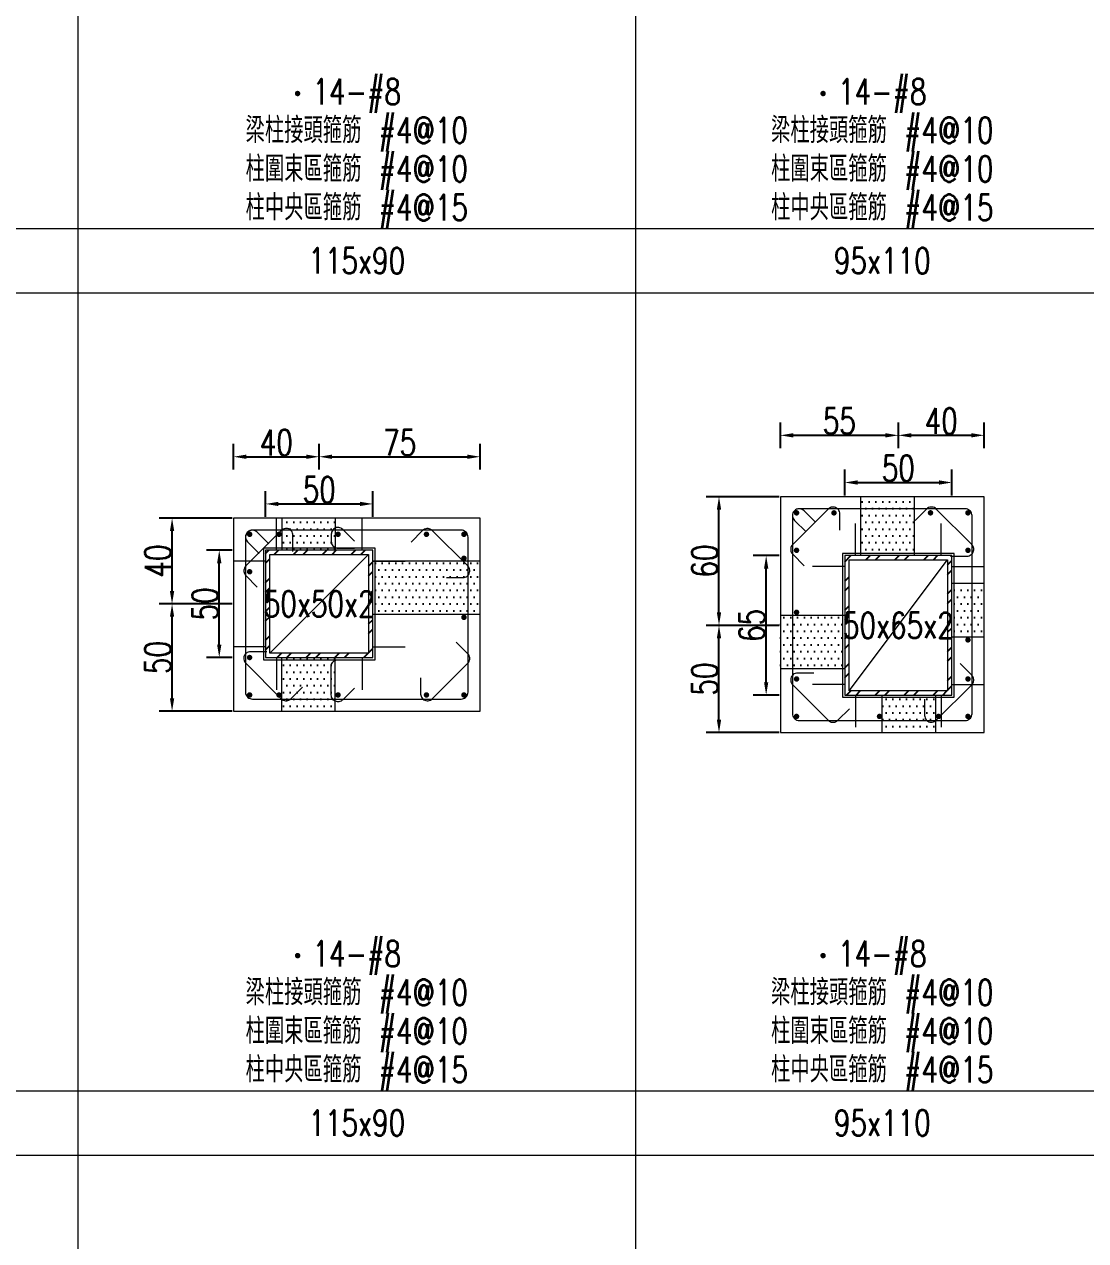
# Model space of a CAD drawing. Header units: millimetres. Extents: x 0 to 3905, y 0 to 8880.
# Drawn here: x 1935 to 2430, y 7196 to 7763 of the extents above; entities that cross this region are included whole.
import ezdxf
from ezdxf.enums import TextEntityAlignment as Align

# ---------------------------------------------------------------- set-up
doc = ezdxf.new("R2010")
doc.units = ezdxf.units.MM
doc.layers.get('DEFPOINTS').update_dxf_attribs({"color": 3})
for name, color, linetype in [('Hatch線', 6, 'Continuous'), ('TC-鋼粱', 132, 'Continuous'), ('主筋斷面', 2, 'Continuous'), ('文字-主筋根數', 7, 'Continuous'), ('文字-剪力筋 中央區', 7, 'Continuous'), ('文字-剪力筋-BC', 7, 'Continuous'), ('文字-剪力筋-圍束區', 7, 'Continuous'), ('文字-斷面尺寸', 7, 'Continuous'), ('文字-輔助字', 7, 'Continuous'), ('柱斷面線', 4, 'Continuous'), ('標註字', 4, 'Continuous'), ('箍筋線', 1, 'Continuous'), ('網格線', 7, 'Continuous'), ('鋼柱', 11, 'Continuous')]:
    doc.layers.add(name, color=color, linetype=linetype)
doc.styles.add('note', font='txt.shx', dxfattribs={"width": 0.75, "height": 12})
doc.styles.add('txt', font='txt.shx', dxfattribs={"height": 0.2, "bigfont": 'chineset.shx'})
doc.dimstyles.new('RCAD_DIM', dxfattribs={"dimtxt": 12, "dimasz": 6, "dimexe": 6, "dimexo": 0.625, "dimtad": 1, "dimdec": 0, "dimdsep": 46, "dimtxsty": 'note', "dimcen": 2.5, "dimclrd": 256, "dimclre": 256, "dimclrt": 256, "dimadec": 0, "dimazin": 0, "dimtfac": 1, "dimtmove": 0, "dimatfit": 3, "dimfxl": 0, "dimtolj": 1, "dimarcsym": 0})

# ---------------------------------------------------------------- blocks, each defined once
blk = doc.blocks.new('*D1182')
at = {"layer": 'DEFPOINTS', "color": 0}
for p in [(2097.5, 7539.62), (2047.5, 7533), (2097.5, 7533)]:
    blk.add_point(p, dxfattribs=at)
at = {"layer": '標註字', "lineweight": -2}
for p, q in [((2047.5, 7533.62), (2047.5, 7545.62)), ((2097.5, 7533.62), (2097.5, 7545.62)), ((2053.5, 7539.62), (2091.5, 7539.62))]:
    blk.add_line(p, q, dxfattribs=at)
at = {"layer": '標註字'}
for points in [[(2053.5, 7540.62), (2053.5, 7538.62), (2047.5, 7539.62)], [(2091.5, 7538.62), (2091.5, 7540.62), (2097.5, 7539.62)]]:
    blk.add_solid(points, dxfattribs=at)
at = {"layer": '標註字', "insert": (2072.5, 7546.25), "char_height": 12, "attachment_point": 5, "style": 'note'}
blk.add_mtext('\\A1;50', dxfattribs=at)
blk = doc.blocks.new('*D1183')
at = {"layer": 'DEFPOINTS', "color": 0}
for p in [(2025.88, 7518), (2032.5, 7518), (2032.5, 7468)]:
    blk.add_point(p, dxfattribs=at)
at = {"layer": '標註字', "lineweight": -2}
for p, q in [((2031.88, 7518), (2019.88, 7518)), ((2025.88, 7474), (2025.88, 7512)), ((2031.88, 7468), (2019.88, 7468))]:
    blk.add_line(p, q, dxfattribs=at)
at = {"layer": '標註字'}
for points in [[(2026.88, 7512), (2024.88, 7512), (2025.88, 7518)], [(2024.88, 7474), (2026.88, 7474), (2025.88, 7468)]]:
    blk.add_solid(points, dxfattribs=at)
at = {"layer": '標註字', "insert": (2019.25, 7493), "char_height": 12, "attachment_point": 5, "rotation": 90, "style": 'note'}
blk.add_mtext('\\A1;50', dxfattribs=at)
blk = doc.blocks.new('*D1184')
at = {"layer": 'DEFPOINTS', "color": 0}
for p in [(2072.5, 7561.62), (2032.5, 7555), (2072.5, 7555)]:
    blk.add_point(p, dxfattribs=at)
at = {"layer": '標註字', "lineweight": -2}
for p, q in [((2032.5, 7555.62), (2032.5, 7567.62)), ((2072.5, 7555.62), (2072.5, 7567.62)), ((2038.5, 7561.62), (2066.5, 7561.62))]:
    blk.add_line(p, q, dxfattribs=at)
at = {"layer": '標註字'}
for points in [[(2038.5, 7562.62), (2038.5, 7560.62), (2032.5, 7561.62)], [(2066.5, 7560.62), (2066.5, 7562.62), (2072.5, 7561.62)]]:
    blk.add_solid(points, dxfattribs=at)
at = {"layer": '標註字', "insert": (2052.5, 7568.25), "char_height": 12, "attachment_point": 5, "style": 'note'}
blk.add_mtext('\\A1;40', dxfattribs=at)
blk = doc.blocks.new('*D1185')
at = {"layer": 'DEFPOINTS', "color": 0}
for p in [(2147.5, 7561.62), (2072.5, 7555), (2147.5, 7555)]:
    blk.add_point(p, dxfattribs=at)
at = {"layer": '標註字', "lineweight": -2}
for p, q in [((2072.5, 7555.62), (2072.5, 7567.62)), ((2147.5, 7555.62), (2147.5, 7567.62)), ((2078.5, 7561.62), (2141.5, 7561.62))]:
    blk.add_line(p, q, dxfattribs=at)
at = {"layer": '標註字'}
for points in [[(2078.5, 7562.62), (2078.5, 7560.62), (2072.5, 7561.62)], [(2141.5, 7560.62), (2141.5, 7562.62), (2147.5, 7561.62)]]:
    blk.add_solid(points, dxfattribs=at)
at = {"layer": '標註字', "insert": (2110, 7568.25), "char_height": 12, "attachment_point": 5, "style": 'note'}
blk.add_mtext('\\A1;75', dxfattribs=at)
blk = doc.blocks.new('*D1186')
at = {"layer": 'DEFPOINTS', "color": 0}
for p in [(2003.88, 7493), (2032.5, 7493), (2032.5, 7443)]:
    blk.add_point(p, dxfattribs=at)
at = {"layer": '標註字', "lineweight": -2}
for p, q in [((2031.88, 7493), (1997.88, 7493)), ((2003.88, 7449), (2003.88, 7487)), ((2031.88, 7443), (1997.88, 7443))]:
    blk.add_line(p, q, dxfattribs=at)
at = {"layer": '標註字'}
for points in [[(2004.88, 7487), (2002.88, 7487), (2003.88, 7493)], [(2002.88, 7449), (2004.88, 7449), (2003.88, 7443)]]:
    blk.add_solid(points, dxfattribs=at)
at = {"layer": '標註字', "insert": (1997.25, 7468), "char_height": 12, "attachment_point": 5, "rotation": 90, "style": 'note'}
blk.add_mtext('\\A1;50', dxfattribs=at)
blk = doc.blocks.new('*D1187')
at = {"layer": 'DEFPOINTS', "color": 0}
for p in [(2003.88, 7533), (2032.5, 7533), (2032.5, 7493)]:
    blk.add_point(p, dxfattribs=at)
at = {"layer": '標註字', "lineweight": -2}
for p, q in [((2031.88, 7533), (1997.88, 7533)), ((2003.88, 7499), (2003.88, 7527)), ((2031.88, 7493), (1997.88, 7493))]:
    blk.add_line(p, q, dxfattribs=at)
at = {"layer": '標註字'}
for points in [[(2004.88, 7527), (2002.88, 7527), (2003.88, 7533)], [(2002.88, 7499), (2004.88, 7499), (2003.88, 7493)]]:
    blk.add_solid(points, dxfattribs=at)
at = {"layer": '標註字', "insert": (1997.25, 7513), "char_height": 12, "attachment_point": 5, "rotation": 90, "style": 'note'}
blk.add_mtext('\\A1;40', dxfattribs=at)
blk = doc.blocks.new('Circle_Filled')
at = {"const_width": 0.5}
blk.add_lwpolyline([(-0.25, 0, 1), (0.25, 0, 1)], format="xyb", close=True, dxfattribs=at)
blk = doc.blocks.new('*D1314')
at = {"layer": 'DEFPOINTS', "color": 0}
for p in [(2367.5, 7549.62), (2317.5, 7543), (2367.5, 7543)]:
    blk.add_point(p, dxfattribs=at)
at = {"layer": '標註字', "lineweight": -2}
for p, q in [((2317.5, 7543.62), (2317.5, 7555.62)), ((2367.5, 7543.62), (2367.5, 7555.62)), ((2323.5, 7549.62), (2361.5, 7549.62))]:
    blk.add_line(p, q, dxfattribs=at)
at = {"layer": '標註字'}
for points in [[(2323.5, 7550.62), (2323.5, 7548.62), (2317.5, 7549.62)], [(2361.5, 7548.62), (2361.5, 7550.62), (2367.5, 7549.62)]]:
    blk.add_solid(points, dxfattribs=at)
at = {"layer": '標註字', "insert": (2342.5, 7556.25), "char_height": 12, "attachment_point": 5, "style": 'note'}
blk.add_mtext('\\A1;50', dxfattribs=at)
blk = doc.blocks.new('*D1315')
at = {"layer": 'DEFPOINTS', "color": 0}
for p in [(2280.88, 7515.5), (2287.5, 7515.5), (2287.5, 7450.5)]:
    blk.add_point(p, dxfattribs=at)
at = {"layer": '標註字', "lineweight": -2}
for p, q in [((2286.88, 7515.5), (2274.88, 7515.5)), ((2280.88, 7456.5), (2280.88, 7509.5)), ((2286.88, 7450.5), (2274.88, 7450.5))]:
    blk.add_line(p, q, dxfattribs=at)
at = {"layer": '標註字'}
for points in [[(2281.88, 7509.5), (2279.88, 7509.5), (2280.88, 7515.5)], [(2279.88, 7456.5), (2281.88, 7456.5), (2280.88, 7450.5)]]:
    blk.add_solid(points, dxfattribs=at)
at = {"layer": '標註字', "insert": (2274.25, 7483), "char_height": 12, "attachment_point": 5, "rotation": 90, "style": 'note'}
blk.add_mtext('\\A1;65', dxfattribs=at)
blk = doc.blocks.new('*D1316')
at = {"layer": 'DEFPOINTS', "color": 0}
for p in [(2342.5, 7571.62), (2287.5, 7565), (2342.5, 7565)]:
    blk.add_point(p, dxfattribs=at)
at = {"layer": '標註字', "lineweight": -2}
for p, q in [((2287.5, 7565.62), (2287.5, 7577.62)), ((2342.5, 7565.62), (2342.5, 7577.62)), ((2293.5, 7571.62), (2336.5, 7571.62))]:
    blk.add_line(p, q, dxfattribs=at)
at = {"layer": '標註字'}
for points in [[(2293.5, 7572.62), (2293.5, 7570.62), (2287.5, 7571.62)], [(2336.5, 7570.62), (2336.5, 7572.62), (2342.5, 7571.62)]]:
    blk.add_solid(points, dxfattribs=at)
at = {"layer": '標註字', "insert": (2315, 7578.25), "char_height": 12, "attachment_point": 5, "style": 'note'}
blk.add_mtext('\\A1;55', dxfattribs=at)
blk = doc.blocks.new('*D1317')
at = {"layer": 'DEFPOINTS', "color": 0}
for p in [(2382.5, 7571.62), (2342.5, 7565), (2382.5, 7565)]:
    blk.add_point(p, dxfattribs=at)
at = {"layer": '標註字', "lineweight": -2}
for p, q in [((2342.5, 7565.62), (2342.5, 7577.62)), ((2382.5, 7565.62), (2382.5, 7577.62)), ((2348.5, 7571.62), (2376.5, 7571.62))]:
    blk.add_line(p, q, dxfattribs=at)
at = {"layer": '標註字'}
for points in [[(2348.5, 7572.62), (2348.5, 7570.62), (2342.5, 7571.62)], [(2376.5, 7570.62), (2376.5, 7572.62), (2382.5, 7571.62)]]:
    blk.add_solid(points, dxfattribs=at)
at = {"layer": '標註字', "insert": (2362.5, 7578.25), "char_height": 12, "attachment_point": 5, "style": 'note'}
blk.add_mtext('\\A1;40', dxfattribs=at)
blk = doc.blocks.new('*D1318')
at = {"layer": 'DEFPOINTS', "color": 0}
for p in [(2258.88, 7483), (2287.5, 7483), (2287.5, 7433)]:
    blk.add_point(p, dxfattribs=at)
at = {"layer": '標註字', "lineweight": -2}
for p, q in [((2286.88, 7483), (2252.88, 7483)), ((2258.88, 7439), (2258.88, 7477)), ((2286.88, 7433), (2252.88, 7433))]:
    blk.add_line(p, q, dxfattribs=at)
at = {"layer": '標註字'}
for points in [[(2259.88, 7477), (2257.88, 7477), (2258.88, 7483)], [(2257.88, 7439), (2259.88, 7439), (2258.88, 7433)]]:
    blk.add_solid(points, dxfattribs=at)
at = {"layer": '標註字', "insert": (2252.25, 7458), "char_height": 12, "attachment_point": 5, "rotation": 90, "style": 'note'}
blk.add_mtext('\\A1;50', dxfattribs=at)
blk = doc.blocks.new('*D1319')
at = {"layer": 'DEFPOINTS', "color": 0}
for p in [(2258.88, 7543), (2287.5, 7543), (2287.5, 7483)]:
    blk.add_point(p, dxfattribs=at)
at = {"layer": '標註字', "lineweight": -2}
for p, q in [((2286.88, 7543), (2252.88, 7543)), ((2258.88, 7489), (2258.88, 7537)), ((2286.88, 7483), (2252.88, 7483))]:
    blk.add_line(p, q, dxfattribs=at)
at = {"layer": '標註字'}
for points in [[(2259.88, 7537), (2257.88, 7537), (2258.88, 7543)], [(2257.88, 7489), (2259.88, 7489), (2258.88, 7483)]]:
    blk.add_solid(points, dxfattribs=at)
at = {"layer": '標註字', "insert": (2252.25, 7513), "char_height": 12, "attachment_point": 5, "rotation": 90, "style": 'note'}
blk.add_mtext('\\A1;60', dxfattribs=at)

msp = doc.modelspace()

# ---------------------------------------------------------------- hatches: boundary and pattern name
at = {"layer": 'Hatch線'}
h = msp.add_hatch(dxfattribs=at)
h.set_pattern_fill('ANSI32', color=256, style=0)
h.paths.add_polyline_path([(2047.5, 7468), (2097.5, 7468), (2097.5, 7518), (2047.5, 7518)], flags=17)
h.paths.add_polyline_path([(2049.5, 7470), (2049.5, 7516), (2095.5, 7516), (2095.5, 7470)])
h = msp.add_hatch(dxfattribs=at)
h.set_pattern_fill('ANSI32', color=256, style=0)
h.paths.add_polyline_path([(2317.5, 7450.5), (2367.5, 7450.5), (2367.5, 7515.5), (2317.5, 7515.5)], flags=17)
h.paths.add_polyline_path([(2319.5, 7452.5), (2319.5, 7513.5), (2365.5, 7513.5), (2365.5, 7452.5)])
at = {"layer": 'TC-鋼粱'}
h = msp.add_hatch(dxfattribs=at)
h.set_pattern_fill('DOTS', color=256, scale=2, style=0)
h.paths.add_polyline_path([(2349.91, 7543), (2324.91, 7543), (2324.91, 7515.5), (2349.91, 7515.5)], flags=17)
h = msp.add_hatch(dxfattribs=at)
h.set_pattern_fill('DOTS', color=256, scale=2, style=0)
h.paths.add_polyline_path([(2080, 7533), (2055, 7533), (2055, 7518), (2080, 7518)], flags=17)
h = msp.add_hatch(dxfattribs=at)
h.set_pattern_fill('DOTS', color=256, scale=2, style=0)
h.paths.add_polyline_path([(2147.5, 7488), (2147.5, 7513), (2097.5, 7513), (2097.5, 7488)], flags=17)
h = msp.add_hatch(dxfattribs=at)
h.set_pattern_fill('DOTS', color=256, scale=2, style=0)
h.paths.add_polyline_path([(2382.5, 7477.5), (2382.5, 7502.5), (2367.5, 7502.5), (2367.5, 7477.5)], flags=17)
h = msp.add_hatch(dxfattribs=at)
h.set_pattern_fill('DOTS', color=256, scale=2, style=0)
h.paths.add_polyline_path([(2287.5, 7487.81), (2287.5, 7462.81), (2317.5, 7462.81), (2317.5, 7487.81)], flags=17)
h = msp.add_hatch(dxfattribs=at)
h.set_pattern_fill('DOTS', color=256, scale=2, style=0)
h.paths.add_polyline_path([(2055, 7443), (2080, 7443), (2080, 7468), (2055, 7468)], flags=17)
h = msp.add_hatch(dxfattribs=at)
h.set_pattern_fill('DOTS', color=256, scale=2, style=0)
h.paths.add_polyline_path([(2335, 7433), (2360, 7433), (2360, 7450.5), (2335, 7450.5)], flags=17)

# ---------------------------------------------------------------- linework, layer by layer
at = {"layer": 'DEFPOINTS', "lineweight": 5}
for points in [[(2052.5, 7518), (2052.5, 7533)], [(2092.5, 7518), (2092.5, 7533)], [(2322.5, 7515.5), (2322.5, 7530.5)], [(2362.5, 7515.5), (2362.5, 7530.5)], [(2047.5, 7467), (2098.5, 7467), (2098.5, 7519), (2046.5, 7519), (2046.5, 7467), (2047.5, 7467)], [(2049.5, 7470), (2095.5, 7516)], [(2317.5, 7449.5), (2368.5, 7449.5), (2368.5, 7516.5), (2316.5, 7516.5), (2316.5, 7449.5), (2317.5, 7449.5)], [(2047.5, 7513), (2032.5, 7513)], [(2097.5, 7513), (2112.5, 7513)], [(2317.5, 7510.5), (2302.5, 7510.5)], [(2319.5, 7452.5), (2365.5, 7513.5)], [(2367.5, 7510.5), (2382.5, 7510.5)], [(2047.5, 7473), (2032.5, 7473)], [(2097.5, 7473), (2112.5, 7473)], [(2052.5, 7468), (2052.5, 7453)], [(2092.5, 7468), (2092.5, 7453)], [(2317.5, 7455.5), (2302.5, 7455.5)], [(2367.5, 7455.5), (2382.5, 7455.5)], [(2322.5, 7450.5), (2322.5, 7435.5)], [(2362.5, 7450.5), (2362.5, 7435.5)]]:
    msp.add_lwpolyline(points, dxfattribs=at)
at = {"layer": 'TC-鋼粱', "lineweight": 5}
for points in [[(2324.91, 7543), (2324.91, 7515.5)], [(2349.91, 7543), (2349.91, 7515.5)], [(2055, 7533), (2055, 7518)], [(2080, 7533), (2080, 7518)], [(2147.5, 7513), (2097.5, 7513)], [(2382.5, 7502.5), (2367.5, 7502.5)], [(2147.5, 7488), (2097.5, 7488)], [(2287.5, 7487.81), (2317.5, 7487.81)], [(2382.5, 7477.5), (2367.5, 7477.5)], [(2055, 7443), (2055, 7468)], [(2080, 7443), (2080, 7468)], [(2287.5, 7462.81), (2317.5, 7462.81)], [(2335, 7433), (2335, 7450.5)], [(2360, 7433), (2360, 7450.5)]]:
    msp.add_lwpolyline(points, dxfattribs=at)
at = {"layer": '柱斷面線', "lineweight": 5}
for points in [[(2287.5, 7433), (2382.5, 7433), (2382.5, 7543), (2287.5, 7543), (2287.5, 7433)], [(2032.5, 7443), (2147.5, 7443), (2147.5, 7533), (2032.5, 7533), (2032.5, 7443)]]:
    msp.add_lwpolyline(points, dxfattribs=at)
at = {"layer": '箍筋線', "lineweight": 5}
for points in [[(2315.23, 7527.39), (2315.23, 7535.01), (2315.18, 7535.54), (2315.05, 7536.06), (2314.83, 7536.55), (2314.53, 7536.99), (2314.17, 7537.38), (2313.74, 7537.7), (2313.27, 7537.94), (2312.76, 7538.11), (2312.23, 7538.18), (2311.7, 7538.17), (2311.17, 7538.06), (2310.67, 7537.87), (2310.21, 7537.6), (2309.81, 7537.26), (2293.24, 7520.69), (2292.89, 7520.27), (2292.61, 7519.79), (2292.42, 7519.27), (2292.33, 7518.73), (2292.33, 7518.17), (2292.42, 7517.63), (2292.61, 7517.11), (2292.89, 7516.63), (2293.24, 7516.2), (2298.63, 7510.82)], [(2366.89, 7515.27), (2374.51, 7515.27), (2375.04, 7515.32), (2375.56, 7515.45), (2376.05, 7515.67), (2376.49, 7515.97), (2376.88, 7516.33), (2377.2, 7516.76), (2377.44, 7517.23), (2377.61, 7517.74), (2377.68, 7518.27), (2377.67, 7518.8), (2377.56, 7519.33), (2377.37, 7519.83), (2377.1, 7520.29), (2376.76, 7520.69), (2360.19, 7537.26), (2359.77, 7537.61), (2359.29, 7537.89), (2358.77, 7538.08), (2358.23, 7538.17), (2357.67, 7538.17), (2357.13, 7538.08), (2356.61, 7537.89), (2356.13, 7537.61), (2355.7, 7537.26), (2350.32, 7531.87)], [(2303.94, 7531.05), (2298.56, 7536.44), (2298.15, 7536.78), (2297.69, 7537.05), (2297.19, 7537.24), (2296.67, 7537.35), (2296.13, 7537.36), (2295.6, 7537.29), (2295.09, 7537.12), (2294.62, 7536.88), (2294.19, 7536.56), (2293.83, 7536.17), (2293.53, 7535.73), (2293.31, 7535.24), (2293.18, 7534.72), (2293.13, 7534.19), (2293.13, 7441.81), (2293.18, 7441.26), (2293.33, 7440.72), (2293.56, 7440.22), (2293.88, 7439.77), (2294.27, 7439.38), (2294.72, 7439.06), (2295.22, 7438.83), (2295.76, 7438.68), (2296.31, 7438.63), (2373.69, 7438.63), (2374.24, 7438.68), (2374.78, 7438.83), (2375.28, 7439.06), (2375.73, 7439.38), (2376.12, 7439.77), (2376.44, 7440.22), (2376.67, 7440.72), (2376.82, 7441.26), (2376.87, 7441.81), (2376.87, 7534.19), (2376.82, 7534.74), (2376.67, 7535.28), (2376.44, 7535.78), (2376.12, 7536.23), (2375.73, 7536.62), (2375.28, 7536.94), (2374.78, 7537.17), (2374.24, 7537.32), (2373.69, 7537.37), (2296.31, 7537.37), (2295.78, 7537.32), (2295.26, 7537.19), (2294.77, 7536.97), (2294.33, 7536.67), (2293.94, 7536.31), (2293.62, 7535.88), (2293.38, 7535.41), (2293.21, 7534.9), (2293.14, 7534.37), (2293.15, 7533.83), (2293.26, 7533.31), (2293.45, 7532.81), (2293.72, 7532.35), (2294.06, 7531.94), (2299.45, 7526.56)], [(2060.23, 7517.39), (2060.23, 7525.01), (2060.18, 7525.54), (2060.05, 7526.06), (2059.83, 7526.55), (2059.53, 7526.99), (2059.17, 7527.38), (2058.74, 7527.7), (2058.27, 7527.94), (2057.76, 7528.11), (2057.23, 7528.18), (2056.7, 7528.17), (2056.17, 7528.06), (2055.67, 7527.87), (2055.21, 7527.6), (2054.81, 7527.26), (2038.24, 7510.69), (2037.89, 7510.27), (2037.61, 7509.79), (2037.42, 7509.27), (2037.33, 7508.73), (2037.33, 7508.17), (2037.42, 7507.63), (2037.61, 7507.11), (2037.89, 7506.63), (2038.24, 7506.2), (2043.63, 7500.82)], [(2048.94, 7521.05), (2043.56, 7526.44), (2043.15, 7526.78), (2042.69, 7527.05), (2042.19, 7527.24), (2041.67, 7527.35), (2041.13, 7527.36), (2040.6, 7527.29), (2040.09, 7527.12), (2039.62, 7526.88), (2039.19, 7526.56), (2038.83, 7526.17), (2038.53, 7525.73), (2038.31, 7525.24), (2038.18, 7524.72), (2038.13, 7524.19), (2038.13, 7451.81), (2038.18, 7451.26), (2038.33, 7450.72), (2038.56, 7450.22), (2038.88, 7449.77), (2039.27, 7449.38), (2039.72, 7449.06), (2040.22, 7448.83), (2040.76, 7448.68), (2041.31, 7448.63), (2138.69, 7448.63), (2139.24, 7448.68), (2139.78, 7448.83), (2140.28, 7449.06), (2140.73, 7449.38), (2141.12, 7449.77), (2141.44, 7450.22), (2141.67, 7450.72), (2141.82, 7451.26), (2141.87, 7451.81), (2141.87, 7524.19), (2141.82, 7524.74), (2141.67, 7525.28), (2141.44, 7525.78), (2141.12, 7526.23), (2140.73, 7526.62), (2140.28, 7526.94), (2139.78, 7527.17), (2139.24, 7527.32), (2138.69, 7527.37), (2041.31, 7527.37), (2040.78, 7527.32), (2040.26, 7527.19), (2039.77, 7526.97), (2039.33, 7526.67), (2038.94, 7526.31), (2038.62, 7525.88), (2038.38, 7525.41), (2038.21, 7524.9), (2038.14, 7524.37), (2038.15, 7523.83), (2038.26, 7523.31), (2038.45, 7522.81), (2038.72, 7522.35), (2039.06, 7521.94), (2044.45, 7516.56)], [(2088.9, 7522.32), (2083.51, 7527.71), (2083.11, 7528.05), (2082.65, 7528.32), (2082.15, 7528.51), (2081.63, 7528.62), (2081.09, 7528.63), (2080.56, 7528.56), (2080.05, 7528.39), (2079.58, 7528.15), (2079.15, 7527.83), (2078.79, 7527.44), (2078.49, 7527), (2078.27, 7526.51), (2078.14, 7525.99), (2078.09, 7525.46), (2078.09, 7522.17), (2078.14, 7521.62), (2078.29, 7521.09), (2078.52, 7520.59), (2078.84, 7520.13), (2079.23, 7519.74), (2079.68, 7519.43), (2080.18, 7519.19), (2080.72, 7519.05), (2081.27, 7519), (2088.89, 7519)], [(2131.89, 7505.27), (2139.51, 7505.27), (2140.04, 7505.32), (2140.56, 7505.45), (2141.05, 7505.67), (2141.49, 7505.97), (2141.88, 7506.33), (2142.2, 7506.76), (2142.44, 7507.23), (2142.61, 7507.74), (2142.68, 7508.27), (2142.67, 7508.8), (2142.56, 7509.33), (2142.37, 7509.83), (2142.1, 7510.29), (2141.76, 7510.69), (2125.19, 7527.26), (2124.77, 7527.61), (2124.29, 7527.89), (2123.77, 7528.08), (2123.23, 7528.17), (2122.67, 7528.17), (2122.13, 7528.08), (2121.61, 7527.89), (2121.13, 7527.61), (2120.7, 7527.26), (2115.32, 7521.87)], [(2048.11, 7470.73), (2040.49, 7470.73), (2039.96, 7470.68), (2039.44, 7470.55), (2038.95, 7470.33), (2038.51, 7470.03), (2038.12, 7469.67), (2037.8, 7469.24), (2037.56, 7468.77), (2037.39, 7468.26), (2037.32, 7467.73), (2037.33, 7467.2), (2037.44, 7466.67), (2037.63, 7466.17), (2037.9, 7465.71), (2038.24, 7465.31), (2054.81, 7448.74), (2055.23, 7448.39), (2055.71, 7448.11), (2056.23, 7447.92), (2056.77, 7447.83), (2057.33, 7447.83), (2057.87, 7447.92), (2058.39, 7448.11), (2058.87, 7448.39), (2059.3, 7448.74), (2064.68, 7454.13)], [(2119.77, 7458.61), (2119.77, 7450.99), (2119.82, 7450.46), (2119.95, 7449.94), (2120.17, 7449.45), (2120.47, 7449.01), (2120.83, 7448.62), (2121.26, 7448.3), (2121.73, 7448.06), (2122.24, 7447.89), (2122.77, 7447.82), (2123.3, 7447.83), (2123.83, 7447.94), (2124.33, 7448.13), (2124.79, 7448.4), (2125.19, 7448.74), (2141.76, 7465.31), (2142.11, 7465.73), (2142.39, 7466.21), (2142.58, 7466.73), (2142.67, 7467.27), (2142.67, 7467.83), (2142.58, 7468.37), (2142.39, 7468.89), (2142.11, 7469.37), (2141.76, 7469.8), (2136.37, 7475.18)], [(2088.9, 7453.68), (2083.51, 7448.29), (2083.11, 7447.95), (2082.65, 7447.68), (2082.15, 7447.49), (2081.63, 7447.38), (2081.09, 7447.37), (2080.56, 7447.44), (2080.05, 7447.61), (2079.58, 7447.85), (2079.15, 7448.17), (2078.79, 7448.56), (2078.49, 7449), (2078.27, 7449.49), (2078.14, 7450.01), (2078.09, 7450.54), (2078.09, 7463.83), (2078.14, 7464.38), (2078.29, 7464.91), (2078.52, 7465.41), (2078.84, 7465.87), (2079.23, 7466.26), (2079.68, 7466.57), (2080.18, 7466.81), (2080.72, 7466.95), (2081.27, 7467), (2088.89, 7467)], [(2354.77, 7448.61), (2354.77, 7440.99), (2354.82, 7440.46), (2354.95, 7439.94), (2355.17, 7439.45), (2355.47, 7439.01), (2355.83, 7438.62), (2356.26, 7438.3), (2356.73, 7438.06), (2357.24, 7437.89), (2357.77, 7437.82), (2358.3, 7437.83), (2358.83, 7437.94), (2359.33, 7438.13), (2359.79, 7438.4), (2360.19, 7438.74), (2376.76, 7455.31), (2377.11, 7455.73), (2377.39, 7456.21), (2377.58, 7456.73), (2377.67, 7457.27), (2377.67, 7457.83), (2377.58, 7458.37), (2377.39, 7458.89), (2377.11, 7459.37), (2376.76, 7459.8), (2371.37, 7465.18)], [(2303.11, 7460.73), (2295.49, 7460.73), (2294.96, 7460.68), (2294.44, 7460.55), (2293.95, 7460.33), (2293.51, 7460.03), (2293.12, 7459.67), (2292.8, 7459.24), (2292.56, 7458.77), (2292.39, 7458.26), (2292.32, 7457.73), (2292.33, 7457.2), (2292.44, 7456.67), (2292.63, 7456.17), (2292.9, 7455.71), (2293.24, 7455.31), (2309.81, 7438.74), (2310.23, 7438.39), (2310.71, 7438.11), (2311.23, 7437.92), (2311.77, 7437.83), (2312.33, 7437.83), (2312.87, 7437.92), (2313.39, 7438.11), (2313.87, 7438.39), (2314.3, 7438.74), (2319.68, 7444.13)]]:
    msp.add_lwpolyline(points, dxfattribs=at)
at = {"layer": '網格線', "lineweight": 5}
for points in [[(1960, 8040), (1960, 7668)], [(2220, 8040), (2220, 7668)], [(1680, 7668), (1960, 7668)], [(1960, 7668), (2220, 7668)], [(1960, 7668), (1960, 7638)], [(2220, 7668), (2450, 7668)], [(2220, 7668), (2220, 7638)], [(1680, 7638), (1960, 7638)], [(1960, 7638), (2220, 7638)], [(1960, 7638), (1960, 7266)], [(2220, 7638), (2450, 7638)], [(2220, 7638), (2220, 7266)], [(1680, 7266), (1960, 7266)], [(1960, 7266), (2220, 7266)], [(1960, 7266), (1960, 7236)], [(2220, 7266), (2450, 7266)], [(2220, 7266), (2220, 7236)], [(1680, 7236), (1960, 7236)], [(1960, 7236), (2220, 7236)], [(1960, 7236), (1960, 6864)], [(2220, 7236), (2450, 7236)], [(2220, 7236), (2220, 6864)]]:
    msp.add_lwpolyline(points, dxfattribs=at)
at = {"layer": '鋼柱', "lineweight": 5}
for points in [[(2047.5, 7468), (2097.5, 7468), (2097.5, 7518), (2047.5, 7518), (2047.5, 7468)], [(2049.5, 7470), (2049.5, 7516), (2095.5, 7516), (2095.5, 7470), (2049.5, 7470)], [(2317.5, 7450.5), (2367.5, 7450.5), (2367.5, 7515.5), (2317.5, 7515.5), (2317.5, 7450.5)], [(2319.5, 7452.5), (2319.5, 7513.5), (2365.5, 7513.5), (2365.5, 7452.5), (2319.5, 7452.5)]]:
    msp.add_lwpolyline(points, dxfattribs=at)

# ---------------------------------------------------------------- block references
at = {"layer": '主筋斷面', "lineweight": 5, "xscale": 2.539999961853027, "yscale": 2.539999961853027}
for p in [(2062.42, 7731), (2307.42, 7731), (2295.04, 7535.46), (2312.5, 7535.46), (2357.5, 7535.46), (2374.96, 7535.46), (2040.04, 7525.46), (2053.73, 7525.46), (2081.27, 7525.46), (2122.5, 7525.46), (2139.96, 7525.46), (2139.96, 7514.27), (2295.04, 7518), (2374.96, 7518), (2040.04, 7508), (2139.96, 7486.73), (2295.04, 7489.08), (2374.96, 7476.23), (2040.04, 7468), (2295.04, 7458), (2374.96, 7458), (2040.04, 7450.54), (2053.73, 7450.54), (2081.27, 7450.54), (2122.5, 7450.54), (2139.96, 7450.54), (2295.04, 7440.54), (2333.73, 7440.54), (2361.27, 7440.54), (2374.96, 7440.54), (2062.42, 7329), (2307.42, 7329)]:
    msp.add_blockref('Circle_Filled', p, dxfattribs=at)

# ---------------------------------------------------------------- texts
at = {"layer": '文字-主筋根數', "style": 'txt', "width": 0.75}
for p in [(2090, 7731), (2335, 7731), (2090, 7329), (2335, 7329)]:
    msp.add_text('14-#8', height=12, dxfattribs=at).set_placement(p, align=Align.MIDDLE)
at = {"layer": '文字-剪力筋 中央區', "style": 'txt', "width": 0.75}
for p in [(2090, 7677), (2335, 7677), (2090, 7275), (2335, 7275)]:
    msp.add_text('柱中央區箍筋 #4@15', height=12, dxfattribs=at).set_placement(p, align=Align.MIDDLE)
at = {"layer": '文字-剪力筋-BC', "style": 'txt', "width": 0.75}
for p in [(2090, 7713), (2335, 7713), (2090, 7311), (2335, 7311)]:
    msp.add_text('梁柱接頭箍筋 #4@10', height=12, dxfattribs=at).set_placement(p, align=Align.MIDDLE)
at = {"layer": '文字-剪力筋-圍束區', "style": 'txt', "width": 0.75}
for p in [(2090, 7695), (2335, 7695), (2090, 7293), (2335, 7293)]:
    msp.add_text('柱圍束區箍筋 #4@10', height=12, dxfattribs=at).set_placement(p, align=Align.MIDDLE)
at = {"layer": '文字-斷面尺寸', "style": 'txt', "width": 0.75}
for s, p in [('115x90', (2090, 7653)), ('95x110', (2335, 7653)), ('115x90', (2090, 7251)), ('95x110', (2335, 7251))]:
    msp.add_text(s, height=12, dxfattribs=at).set_placement(p, align=Align.MIDDLE)
at = {"layer": '文字-輔助字', "style": 'txt', "width": 0.75}
for s, p in [('50x50x2', (2072.5, 7493)), ('50x65x2', (2342.5, 7483))]:
    msp.add_text(s, height=12, dxfattribs=at).set_placement(p, align=Align.MIDDLE)

# ---------------------------------------------------------------- dimensions: what is measured, and where the dimension line sits
at = {"layer": '標註字'}
for base, p1, p2, picture, middle in [((2342.5, 7571.62), (2287.5, 7565), (2342.5, 7565), '*D1316', (2315, 7578.25)), ((2382.5, 7571.62), (2342.5, 7565), (2382.5, 7565), '*D1317', (2362.5, 7578.25)), ((2072.5, 7561.62), (2032.5, 7555), (2072.5, 7555), '*D1184', (2052.5, 7568.25)), ((2147.5, 7561.62), (2072.5, 7555), (2147.5, 7555), '*D1185', (2110, 7568.25)), ((2367.5, 7549.62), (2317.5, 7543), (2367.5, 7543), '*D1314', (2342.5, 7556.25)), ((2097.5, 7539.62), (2047.5, 7533), (2097.5, 7533), '*D1182', (2072.5, 7546.25))]:
    dim = msp.add_linear_dim(base=base, p1=p1, p2=p2, dimstyle='RCAD_DIM', dxfattribs=at)
    dim.commit()
    dim.dimension.update_dxf_attribs({"geometry": picture, "text_midpoint": middle})
for base, p1, p2, picture, middle in [((2258.88, 7543), (2287.5, 7483), (2287.5, 7543), '*D1319', (2252.25, 7513)), ((2003.88, 7533), (2032.5, 7493), (2032.5, 7533), '*D1187', (1997.25, 7513)), ((2025.88, 7518), (2032.5, 7468), (2032.5, 7518), '*D1183', (2019.25, 7493)), ((2280.88, 7515.5), (2287.5, 7450.5), (2287.5, 7515.5), '*D1315', (2274.25, 7483)), ((2003.88, 7493), (2032.5, 7443), (2032.5, 7493), '*D1186', (1997.25, 7468)), ((2258.88, 7483), (2287.5, 7433), (2287.5, 7483), '*D1318', (2252.25, 7458))]:
    dim = msp.add_linear_dim(base=base, p1=p1, p2=p2, angle=90, dimstyle='RCAD_DIM', dxfattribs=at)
    dim.commit()
    dim.dimension.update_dxf_attribs({"geometry": picture, "text_midpoint": middle})

doc.saveas('drawing.dxf')
